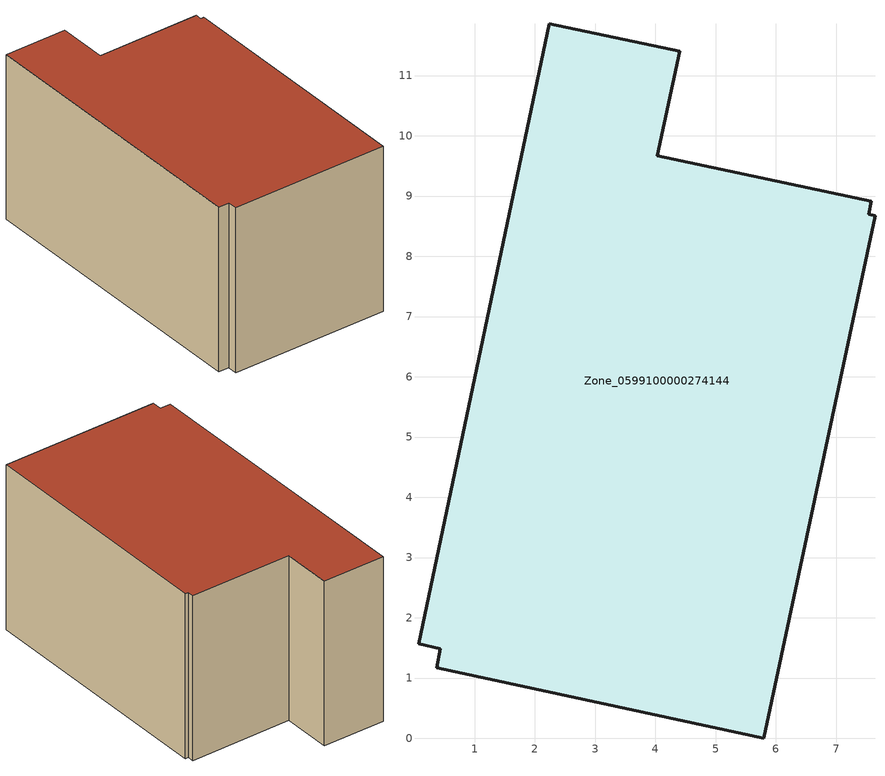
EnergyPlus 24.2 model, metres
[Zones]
Zone_0599100000274144
 floor ground (C_G): 0.37,1.17 0.43,1.49 0.07,1.57 2.24,11.86 4.4,11.4 4.03,9.67 7.58,8.91 7.54,8.7 7.64,8.67 5.8,0 z0
 wall outside (C_F): 4.4,11.4 2.24,11.86 0.07,1.57 0.43,1.49 0.37,1.17 5.8,0 7.64,8.67 7.54,8.7 7.58,8.91 4.03,9.67 4.4,11.4 z0:5.92
 roof outside (C_R): 0.43,1.49 0.37,1.17 5.8,0 7.64,8.67 7.54,8.7 7.58,8.91 4.03,9.67 4.4,11.4 2.24,11.86 0.07,1.57 z5.92
[BUILDING]
Pand.0599100000274144: North Axis=0; Terrain=City; Loads Convergence Tolerance Value=0.04; Temperature Convergence Tolerance Value=0.4; Solar Distribution=FullExterior; Maximum Number of Warmup Days=25; Minimum Number of Warmup Days=1
[Site:Location]
Rotterdam.The.Hague.AP_ZH_NLD Design_Conditions: Latitude=51.96; Longitude=4.45; Time Zone=1; Elevation=-4.5
[SITE:GROUNDTEMPERATURE:BUILDINGSURFACE]
18, 18, 18, 18, 18, 18, 18, 18, 18, 18, 18, 18
[MATERIAL] Thermal Absorptance=0.9; Solar Absorptance=0.7; Visible Absorptance=0.7
Name | Roughness | Thickness | Conductivity | Density | Specific Heat
G.TC.1975-1991 | MediumSmooth | 0.15 | 0.288461 | 540 | 1210
F.TC.1975-1991 | Rough | 0.3 | 0.230769 | 1920 | 840
R.TC.1975-1991 | MediumRough | 0.2 | 0.153846 | 1500 | 1000
[CONSTRUCTION]
C_G: G.TC.1975-1991
C_F: F.TC.1975-1991
C_R: R.TC.1975-1991
[ZONE]
Zone_0599100000274144: Type=1; Multiplier=1; Ceiling Height=Autocalculate; Volume=Autocalculate; Floor Area=autocalculate; Part of Total Floor Area=Yes
[ZONEINFILTRATION:DESIGNFLOWRATE]
Infil_Zone_0599100000274144: Zone or ZoneList or Space or SpaceList=Zone_0599100000274144; Schedule=AlwaysOn; Design Flow Rate Calculation Method=Flow/Area; Flow Rate per Floor Area=0.003; Constant Term Coefficient=1; Temperature Term Coefficient=0; Velocity Term Coefficient=0; Velocity Squared Term Coefficient=0
[HVACTEMPLATE:ZONE:IDEALLOADSAIRSYSTEM]
Zone_0599100000274144: Maximum Heating Supply Air Temperature=50; Minimum Cooling Supply Air Temperature=13; Maximum Heating Supply Air Humidity Ratio=0.0156; Minimum Cooling Supply Air Humidity Ratio=0.0077; Heating Limit=NoLimit; Cooling Limit=NoLimit; Dehumidification Control Type=ConstantSensibleHeatRatio; Cooling Sensible Heat Ratio=0.7; Dehumidification Setpoint=60; Humidification Control Type=None; Humidification Setpoint=30; Outdoor Air Method=None; Outdoor Air Flow Rate per Person=0.00944; Outdoor Air Flow Rate per Zone Floor Area=0; Outdoor Air Flow Rate per Zone=0; Demand Controlled Ventilation Type=None; Outdoor Air Economizer Type=NoEconomizer; Heat Recovery Type=None; Sensible Heat Recovery Effectiveness=0.7; Latent Heat Recovery Effectiveness=0.65
[ZONECONTROL:THERMOSTAT]
ThermostatControl_Zone_0599100000274144: Zone or ZoneList=Zone_0599100000274144; Control Type Schedule=DualSetpointControlType; Control 1=Thermostat_Zone_0599100000274144; Temperature Difference Between Cutout And Setpoint=0
[THERMOSTATSETPOINT:DUALSETPOINT]
Thermostat_Zone_0599100000274144: Heating Setpoint Temperature Schedule=HeatingSetpoint_Zone_0599100000274144; Cooling Setpoint Temperature Schedule=CoolingSetpoint_Zone_0599100000274144
[SCHEDULE:COMPACT]
HeatingSetpoint_Zone_0599100000274144: Through: 12/31, For: AllDays, Until: 24:00, 21
CoolingSetpoint_Zone_0599100000274144: Through: 12/31, For: AllDays, Until: 24:00, 24
DualSetpointControlType: Through: 12/31, For: AllDays, Until: 24:00, 4
AlwaysOn: Through: 12/31, For: AllDays, Until: 24:00, 1
